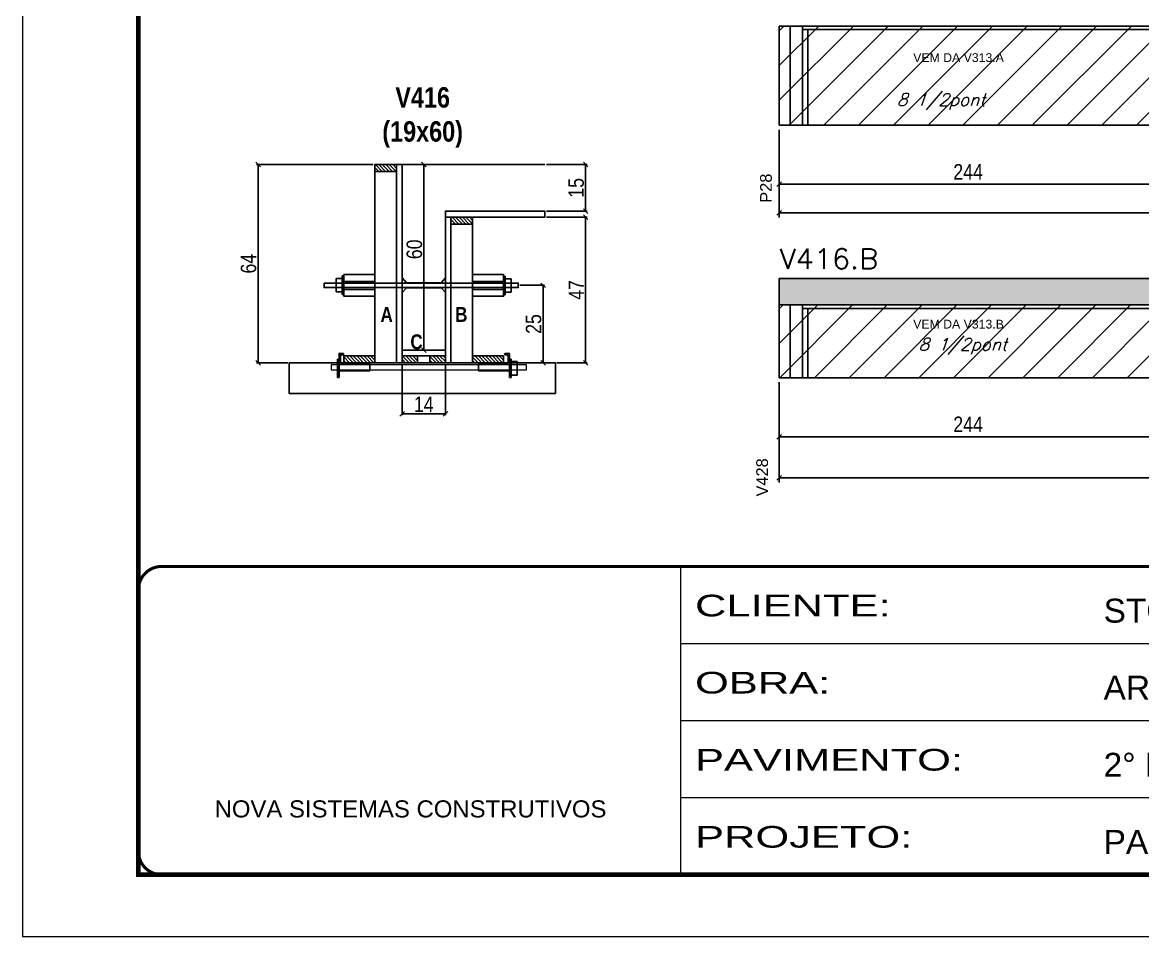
# Model space of a CAD drawing. Extents: x -3394 to 16474, y -5031 to 14397.
# Drawn here: x 4272 to 4996, y 9901 to 10492 of the extents above; entities that cross this region are included whole.
import ezdxf

# ---------------------------------------------------------------- set-up
doc = ezdxf.new("R2010")
doc.units = 0
doc.linetypes.add('CONTINUO', pattern=[0])
doc.linetypes.add('DASHED', pattern=[0.75, 0.5, -0.25])
doc.layers.get('0').update_dxf_attribs({"linetype": 'CONTINUOUS'})
doc.layers.get('Defpoints').update_dxf_attribs({"linetype": 'CONTINUOUS'})
for name, color, linetype in [('1HACHURA MADEIRAS', 1, 'CONTINUOUS'), ('barrote', 251, 'CONTINUOUS'), ('COTA', 241, 'CONTINUOUS'), ('detalhes', 4, 'CONTINUOUS'), ('NOMENCLATURA', 7, 'CONTINUOUS'), ('Painéis', 200, 'CONTINUOUS'), ('presilha', 1, 'CONTINUOUS'), ('SARR_2.2x10', 60, 'CONTINUOUS'), ('SARR_2.2x7', 40, 'CONTINUOUS'), ('SARR_3.5x7', 81, 'CONTINUOUS'), ('texto', 7, 'CONTINUOUS'), ('Tubo de PVC', 51, 'CONTINUOUS')]:
    doc.layers.add(name, color=color, linetype=linetype)
for name, color, linetype, lineweight in [('CONCRETO', 251, 'CONTINUOUS', 25), ('Folhas', 255, 'CONTINUOUS', 9), ('REAPROVEITAMENTO', 251, 'CONTINUOUS', 9), ('SARRAFO DE PRESSAO', 251, 'DASHED', 9), ('SCO-___-LAJ', 2, 'CONTINUOUS', 0), ('Texto Seção', 7, 'CONTINUOUS', 15)]:
    doc.layers.add(name, color=color, linetype=linetype, lineweight=lineweight)
doc.styles.add('ARIAL', font='arial.ttf')
doc.styles.add('COTA TECNICA', font='techl___.ttf', dxfattribs={"height": 10})
doc.styles.add('COTA TECNICA 2X', font='techl___.ttf', dxfattribs={"height": 10})
doc.styles.add('REGUA-120', font='ROMANS.shx', dxfattribs={"height": 15})
doc.styles.add('ROMANS', font='romans.shx')
doc.styles.add('TECNICA', font='techb___.ttf', dxfattribs={"height": 10})
doc.styles.add('Tecnologia', font='')
doc.styles.get('Tecnologia').set_extended_font_data('Forgotten Futurist')
doc.dimstyles.new('PAINEL', dxfattribs={"dimtxt": 10, "dimasz": 3, "dimexe": 3, "dimexo": 3, "dimgap": 3, "dimtad": 1, "dimdec": 1, "dimzin": 12, "dimdsep": 46, "dimtxsty": 'COTA TECNICA', "dimblk1": 'OBLIQUE', "dimblk2": 'OBLIQUE', "dimsah": 1, "dimcen": 0.9, "dimclrd": 4, "dimclre": 4, "dimclrt": 240, "dimadec": 1, "dimazin": 3, "dimtfac": 1, "dimtdec": 1, "dimtmove": 0, "dimatfit": 3, "dimfxl": 1, "dimtolj": 1, "dimtzin": 12, "dimarcsym": 0})
doc.dimstyles.new('SECAO', dxfattribs={"dimscale": 0.333333, "dimtxt": 5, "dimasz": 9, "dimexe": 3, "dimexo": 3, "dimgap": 3, "dimtad": 1, "dimdec": 1, "dimlfac": 0.5, "dimzin": 12, "dimdsep": 46, "dimtxsty": 'COTA TECNICA 2X', "dimblk1": 'OBLIQUE', "dimblk2": 'OBLIQUE', "dimsah": 1, "dimcen": 0.9, "dimclrd": 4, "dimclre": 4, "dimclrt": 240, "dimadec": 1, "dimazin": 3, "dimtfac": 1, "dimtdec": 1, "dimtmove": 0, "dimatfit": 3, "dimfxl": 1, "dimtolj": 1, "dimtzin": 12, "dimarcsym": 0})

# ---------------------------------------------------------------- blocks, each defined once
blk = doc.blocks.new('9999999999')
at = {"color": 30, "linetype": 'CONTINUO'}
for p, q in [((98564.56, 34230.21), (98564.56, 34429.45)), ((98564.56, 34379.64), (99583.98, 34379.64)), ((98564.56, 34329.83), (99487.98, 34329.83)), ((98564.56, 34280.02), (99487.98, 34280.02))]:
    blk.add_line(p, q, dxfattribs=at)
at = {"color": 30, "linetype": 'CONTINUO', "const_width": 2}
blk.add_lwpolyline([(99583.98, 34230.21), (99583.98, 34414.45, 0.414214), (99568.98, 34429.45), (98228.98, 34429.45, 0.414214), (98213.98, 34414.45), (98213.98, 34245.21, 0.414214), (98228.98, 34230.21), (99583.98, 34230.21)], format="xyb", dxfattribs=at)
at = {"layer": 'Folhas'}
blk.add_lwpolyline([(98138.98, 34190.21), (99623.98, 34190.21), (99623.98, 35240.21), (98138.98, 35240.21)], close=True, dxfattribs=at)
at = {"layer": 'Folhas', "color": 30, "const_width": 3}
blk.add_lwpolyline([(98213.98, 34230.21), (99583.98, 34230.21), (99583.98, 35200.21), (98213.98, 35200.21)], close=True, dxfattribs=at)
at = {"color": 7, "linetype": 'Continuous', "ltscale": 5, "style": 'ARIAL'}
for s, height, p in [('STOG', 15.483, (98837.68, 34393.13)), ('ARRAIA', 15.483, (98837.68, 34343.32)), ('2° PAVIMENTO', 15.4829, (98837.68, 34293.51)), ('NOVA SISTEMAS CONSTRUTIVOS', 11.0592, (98263.19, 34267.21)), ('PAINÉIS DE LAT. VIGAS', 15.4829, (98837.68, 34243.7))]:
    blk.add_text(s, height=height, dxfattribs=at).set_placement(p)
at = {"layer": 'Folhas', "color": 7, "style": 'Tecnologia', "width": 1.5}
for s, p in [('CLIENTE:', (98573.65, 34397.17)), ('OBRA:', (98573.65, 34347.31)), ('PAVIMENTO:', (98573.65, 34297.5)), ('PROJETO:', (98573.65, 34247.69))]:
    blk.add_text(s, height=14, dxfattribs=at).set_placement(p)
blk = doc.blocks.new('_Oblique')
at = {"color": 0, "linetype": 'ByBlock', "lineweight": -2}
blk.add_line((-0.5, -0.5), (0.5, 0.5), dxfattribs=at)
blk = doc.blocks.new('*D434')
at = {"layer": 'COTA', "color": 4, "lineweight": -2, "transparency": 16777216}
for p, q in [((4517.55, 10270.76), (4517.55, 10237.8)), ((4545.55, 10270.76), (4545.55, 10237.8)), ((4517.55, 10238.8), (4545.55, 10238.8))]:
    blk.add_line(p, q, dxfattribs=at)
at = {"layer": 'Defpoints', "color": 0, "transparency": 16777216}
for p in [(4517.55, 10271.76), (4545.55, 10271.76), (4545.55, 10238.8)]:
    blk.add_point(p, dxfattribs=at)
at = {"layer": 'COTA', "color": 4, "lineweight": -2, "transparency": 16777216, "xscale": 3, "yscale": 3, "zscale": 3, "rotation": 180}
blk.add_blockref('_Oblique', (4517.55, 10238.8), dxfattribs=at)
at = {"layer": 'COTA', "color": 4, "lineweight": -2, "transparency": 16777216, "xscale": 3, "yscale": 3, "zscale": 3}
blk.add_blockref('_Oblique', (4545.55, 10238.8), dxfattribs=at)
at = {"layer": 'COTA', "color": 240, "transparency": 16777216, "insert": (4531.55, 10244.88), "char_height": 10, "attachment_point": 5, "style": 'COTA TECNICA 2X'}
blk.add_mtext('\\A1;14', dxfattribs=at)
blk = doc.blocks.new('PRESILHA METÁLICA 1')
at = {"layer": 'presilha'}
for p, q in [((0, 13), (6, 13)), ((0, 13), (0, 0)), ((6, 15.5), (7.5, 15.5)), ((6, -2.5), (6, 15.5)), ((6, 13), (6, 0)), ((7.5, 10.6), (7.5, 19.9)), ((7.5, 15.5), (7.5, -2.5)), ((12, 21), (8.6, 21)), ((9, 11.6), (9, 18.9)), ((12, 19.5), (9.6, 19.5)), ((37.5, 11), (9.6, 11)), ((12, 21), (12, 19.5)), ((37.5, 11), (37.5, 4.1)), ((6, 0), (0, 0)), ((37.5, 4.1), (7.5, 4.1)), ((7.5, -2.5), (6, -2.5))]:
    blk.add_line(p, q, dxfattribs=at)
for centre, radius, start, end in [((8.6, 19.9), 1.14, 90, 180), ((9.6, 18.9), 0.57, 90, 180), ((9.6, 11.6), 0.57, 180, 270)]:
    blk.add_arc(centre, radius, start, end, dxfattribs=at)
blk = doc.blocks.new('PRESILHA METÁLICA 2')
at = {"layer": 'presilha'}
for p, q in [((-5.2, 23.5), (-5.2, 22)), ((-5.2, 23.5), (-1.9, 23.5)), ((-5.2, 22), (-2.8, 22)), ((-0.8, 14.6), (-0.8, 22.4)), ((-30.8, 13.5), (-30.8, 6.6)), ((-30.8, 13.5), (-2.8, 13.5)), ((-2.2, 14.1), (-2.2, 21.4)), ((0.8, 18), (-0.8, 18)), ((-0.8, 18), (-0.8, 0)), ((0.8, 0), (0.8, 18)), ((-30.8, 6.6), (-0.8, 6.6)), ((-0.8, 0), (0.8, 0))]:
    blk.add_line(p, q, dxfattribs=at)
for centre, radius, start, end in [((-2.8, 21.4), 0.57, 0, 90), ((-1.9, 22.4), 1.14, 0, 90), ((-2.8, 14.1), 0.57, 270, 0)]:
    blk.add_arc(centre, radius, start, end, dxfattribs=at)
blk = doc.blocks.new('*D435')
at = {"layer": 'COTA', "color": 4, "lineweight": -2, "transparency": 16777216}
for p, q in [((4610.85, 10365.76), (4637.2, 10365.76)), ((4636.2, 10365.76), (4636.2, 10271.76)), ((4617.61, 10271.76), (4637.2, 10271.76))]:
    blk.add_line(p, q, dxfattribs=at)
at = {"layer": 'Defpoints', "color": 0, "transparency": 16777216}
for p in [(4609.85, 10365.76), (4616.61, 10271.76), (4636.2, 10271.76)]:
    blk.add_point(p, dxfattribs=at)
at = {"layer": 'COTA', "color": 4, "lineweight": -2, "transparency": 16777216, "xscale": 3, "yscale": 3, "zscale": 3}
for p, rotation in [((4636.2, 10365.76), 90), ((4636.2, 10271.76), 270)]:
    blk.add_blockref('_Oblique', p, dxfattribs=dict(at, rotation=rotation))
at = {"layer": 'COTA', "color": 240, "transparency": 16777216, "insert": (4630.13, 10318.76), "char_height": 10, "attachment_point": 5, "rotation": 90, "style": 'COTA TECNICA 2X'}
blk.add_mtext('\\A1;47', dxfattribs=at)
blk = doc.blocks.new('*D436')
at = {"layer": 'COTA', "color": 4, "lineweight": -2, "transparency": 16777216}
for p, q in [((4518.55, 10399.76), (4532.63, 10399.76)), ((4531.63, 10279.76), (4531.63, 10399.76)), ((4525.97, 10279.76), (4532.63, 10279.76))]:
    blk.add_line(p, q, dxfattribs=at)
at = {"layer": 'Defpoints', "color": 0, "transparency": 16777216}
for p in [(4517.55, 10399.76), (4531.63, 10399.76), (4524.97, 10279.76)]:
    blk.add_point(p, dxfattribs=at)
at = {"layer": 'COTA', "color": 4, "lineweight": -2, "transparency": 16777216, "xscale": 3, "yscale": 3, "zscale": 3}
for p, rotation in [((4531.63, 10399.76), 90), ((4531.63, 10279.76), 270)]:
    blk.add_blockref('_Oblique', p, dxfattribs=dict(at, rotation=rotation))
at = {"layer": 'COTA', "color": 240, "transparency": 16777216, "insert": (4525.53, 10345.03), "char_height": 10, "attachment_point": 5, "rotation": 90, "style": 'COTA TECNICA 2X'}
blk.add_mtext('\\A1;60', dxfattribs=at)
blk = doc.blocks.new('*D437')
at = {"layer": 'COTA', "color": 4, "lineweight": -2, "transparency": 16777216}
for p, q in [((4610.85, 10399.76), (4637.2, 10399.76)), ((4636.2, 10369.76), (4636.2, 10399.76)), ((4610.85, 10369.76), (4637.2, 10369.76))]:
    blk.add_line(p, q, dxfattribs=at)
at = {"layer": 'Defpoints', "color": 0, "transparency": 16777216}
for p in [(4609.85, 10399.76), (4636.2, 10399.76), (4609.85, 10369.76)]:
    blk.add_point(p, dxfattribs=at)
at = {"layer": 'COTA', "color": 4, "lineweight": -2, "transparency": 16777216, "xscale": 3, "yscale": 3, "zscale": 3}
for p, rotation in [((4636.2, 10399.76), 90), ((4636.2, 10369.76), 270)]:
    blk.add_blockref('_Oblique', p, dxfattribs=dict(at, rotation=rotation))
at = {"layer": 'COTA', "color": 240, "transparency": 16777216, "insert": (4630.09, 10384.76), "char_height": 10, "attachment_point": 5, "rotation": 90, "style": 'COTA TECNICA 2X'}
blk.add_mtext('\\A1;15', dxfattribs=at)
blk = doc.blocks.new('*D438')
at = {"layer": 'COTA', "color": 4, "lineweight": -2, "transparency": 16777216}
for p, q in [((4498.95, 10399.76), (4423.48, 10399.76)), ((4424.48, 10271.76), (4424.48, 10399.76)), ((4443.69, 10271.76), (4423.48, 10271.76))]:
    blk.add_line(p, q, dxfattribs=at)
at = {"layer": 'Defpoints', "color": 0, "transparency": 16777216}
for p in [(4424.48, 10399.76), (4499.95, 10399.76), (4444.69, 10271.76)]:
    blk.add_point(p, dxfattribs=at)
at = {"layer": 'COTA', "color": 4, "lineweight": -2, "transparency": 16777216, "xscale": 3, "yscale": 3, "zscale": 3}
for p, rotation in [((4424.48, 10399.76), 90), ((4424.48, 10271.76), 270)]:
    blk.add_blockref('_Oblique', p, dxfattribs=dict(at, rotation=rotation))
at = {"layer": 'COTA', "color": 240, "transparency": 16777216, "insert": (4418.38, 10335.76), "char_height": 10, "attachment_point": 5, "rotation": 90, "style": 'COTA TECNICA 2X'}
blk.add_mtext('\\A1;64', dxfattribs=at)
blk = doc.blocks.new('*D439')
at = {"layer": 'COTA', "color": 4, "lineweight": -2, "transparency": 16777216}
for p, q in [((4593.63, 10321.76), (4609.69, 10321.76)), ((4608.69, 10271.76), (4608.69, 10321.76)), ((4584.15, 10271.76), (4609.69, 10271.76))]:
    blk.add_line(p, q, dxfattribs=at)
at = {"layer": 'Defpoints', "color": 0, "transparency": 16777216}
for p in [(4592.63, 10321.76), (4608.69, 10321.76), (4583.15, 10271.76)]:
    blk.add_point(p, dxfattribs=at)
at = {"layer": 'COTA', "color": 4, "lineweight": -2, "transparency": 16777216, "xscale": 3, "yscale": 3, "zscale": 3}
for p, rotation in [((4608.69, 10321.76), 90), ((4608.69, 10271.76), 270)]:
    blk.add_blockref('_Oblique', p, dxfattribs=dict(at, rotation=rotation))
at = {"layer": 'COTA', "color": 240, "transparency": 16777216, "insert": (4602.58, 10296.76), "char_height": 10, "attachment_point": 5, "rotation": 90, "style": 'COTA TECNICA 2X'}
blk.add_mtext('\\A1;25', dxfattribs=at)
blk = doc.blocks.new('*D441')
at = {"layer": 'COTA', "color": 4, "linetype": 'ByBlock', "lineweight": -2, "transparency": 16777216}
for p, q in [((4761.35, 10422.25), (4761.35, 10384.06)), ((5005.35, 10422.25), (5005.35, 10384.06)), ((4761.35, 10387.06), (5005.35, 10387.06))]:
    blk.add_line(p, q, dxfattribs=at)
at = {"layer": 'Defpoints', "color": 0, "linetype": 'ByBlock', "transparency": 16777216}
for p in [(4761.35, 10425.25), (5005.35, 10425.25), (5005.35, 10387.06)]:
    blk.add_point(p, dxfattribs=at)
at = {"layer": 'COTA', "color": 4, "linetype": 'ByBlock', "lineweight": -2, "transparency": 16777216, "xscale": 3, "yscale": 3, "zscale": 3, "rotation": 180}
blk.add_blockref('_Oblique', (4761.35, 10387.06), dxfattribs=at)
at = {"layer": 'COTA', "color": 4, "linetype": 'ByBlock', "lineweight": -2, "transparency": 16777216, "xscale": 3, "yscale": 3, "zscale": 3}
blk.add_blockref('_Oblique', (5005.35, 10387.06), dxfattribs=at)
at = {"layer": 'COTA', "color": 240, "linetype": 'ByBlock', "transparency": 16777216, "insert": (4883.35, 10395.13), "char_height": 10, "attachment_point": 5, "style": 'COTA TECNICA'}
blk.add_mtext('\\A1;244', dxfattribs=at)
blk = doc.blocks.new('*D443')
at = {"layer": 'COTA', "color": 4, "linetype": 'ByBlock', "lineweight": -2, "transparency": 16777216}
for p, q in [((4761.35, 10422.25), (4761.35, 10365.66)), ((5479.35, 10422.25), (5479.35, 10365.66)), ((4761.35, 10368.66), (5479.35, 10368.66))]:
    blk.add_line(p, q, dxfattribs=at)
at = {"layer": 'Defpoints', "color": 0, "linetype": 'ByBlock', "transparency": 16777216}
for p in [(4761.35, 10425.25), (5479.35, 10425.25), (5479.35, 10368.66)]:
    blk.add_point(p, dxfattribs=at)
at = {"layer": 'COTA', "color": 4, "linetype": 'ByBlock', "lineweight": -2, "transparency": 16777216, "xscale": 3, "yscale": 3, "zscale": 3, "rotation": 180}
blk.add_blockref('_Oblique', (4761.35, 10368.66), dxfattribs=at)
at = {"layer": 'COTA', "color": 4, "linetype": 'ByBlock', "lineweight": -2, "transparency": 16777216, "xscale": 3, "yscale": 3, "zscale": 3}
blk.add_blockref('_Oblique', (5479.35, 10368.66), dxfattribs=at)
at = {"layer": 'COTA', "color": 240, "linetype": 'ByBlock', "transparency": 16777216, "insert": (5134.35, 10376.75), "char_height": 10, "attachment_point": 5, "style": 'COTA TECNICA'}
blk.add_mtext('\\A1;718', dxfattribs=at)
blk = doc.blocks.new('*D453')
at = {"layer": 'COTA', "color": 4, "linetype": 'ByBlock', "lineweight": -2, "transparency": 16777216}
for p, q in [((4761.35, 10259.07), (4761.35, 10220.88)), ((5005.35, 10259.07), (5005.35, 10220.88)), ((4761.35, 10223.88), (5005.35, 10223.88))]:
    blk.add_line(p, q, dxfattribs=at)
at = {"layer": 'Defpoints', "color": 0, "linetype": 'ByBlock', "transparency": 16777216}
for p in [(4761.35, 10262.07), (5005.35, 10262.07), (5005.35, 10223.88)]:
    blk.add_point(p, dxfattribs=at)
at = {"layer": 'COTA', "color": 4, "linetype": 'ByBlock', "lineweight": -2, "transparency": 16777216, "xscale": 3, "yscale": 3, "zscale": 3, "rotation": 180}
blk.add_blockref('_Oblique', (4761.35, 10223.88), dxfattribs=at)
at = {"layer": 'COTA', "color": 4, "linetype": 'ByBlock', "lineweight": -2, "transparency": 16777216, "xscale": 3, "yscale": 3, "zscale": 3}
blk.add_blockref('_Oblique', (5005.35, 10223.88), dxfattribs=at)
at = {"layer": 'COTA', "color": 240, "linetype": 'ByBlock', "transparency": 16777216, "insert": (4883.35, 10231.95), "char_height": 10, "attachment_point": 5, "style": 'COTA TECNICA'}
blk.add_mtext('\\A1;244', dxfattribs=at)
blk = doc.blocks.new('*D455')
at = {"layer": 'COTA', "color": 4, "linetype": 'ByBlock', "lineweight": -2, "transparency": 16777216}
for p, q in [((4761.35, 10259.07), (4761.35, 10194.38)), ((5403.95, 10259.07), (5403.95, 10194.38)), ((4761.35, 10197.38), (5403.95, 10197.38))]:
    blk.add_line(p, q, dxfattribs=at)
at = {"layer": 'Defpoints', "color": 0, "linetype": 'ByBlock', "transparency": 16777216}
for p in [(4761.35, 10262.07), (5403.95, 10262.07), (5403.95, 10197.38)]:
    blk.add_point(p, dxfattribs=at)
at = {"layer": 'COTA', "color": 4, "linetype": 'ByBlock', "lineweight": -2, "transparency": 16777216, "xscale": 3, "yscale": 3, "zscale": 3, "rotation": 180}
blk.add_blockref('_Oblique', (4761.35, 10197.38), dxfattribs=at)
at = {"layer": 'COTA', "color": 4, "linetype": 'ByBlock', "lineweight": -2, "transparency": 16777216, "xscale": 3, "yscale": 3, "zscale": 3}
blk.add_blockref('_Oblique', (5403.95, 10197.38), dxfattribs=at)
at = {"layer": 'COTA', "color": 240, "linetype": 'ByBlock', "transparency": 16777216, "insert": (5082.65, 10205.48), "char_height": 10, "attachment_point": 5, "style": 'COTA TECNICA'}
blk.add_mtext('\\A1;642.6', dxfattribs=at)

msp = doc.modelspace()

# ---------------------------------------------------------------- hatches: boundary and pattern name
at = {"layer": 'COTA', "linetype": 'Continuous'}
h = msp.add_hatch(dxfattribs=at)
h.set_pattern_fill('AR-CONC', color=256, scale=0.05)
h.paths.add_polyline_path([(5403.95, 10309.07), (5403.95, 10326.07), (4761.35, 10326.07), (4761.35, 10309.07)])
at = {"layer": 'REAPROVEITAMENTO', "linetype": 'Continuous'}
h = msp.add_hatch(dxfattribs=at)
h.set_pattern_fill('ANSI31', color=256, scale=5)
h.paths.add_polyline_path([(5005.35, 10425.25), (5005.35, 10489.25), (4761.35, 10489.25), (4761.35, 10425.25)])
h = msp.add_hatch(dxfattribs=at)
h.set_pattern_fill('ANSI31', color=256, scale=5)
h.paths.add_polyline_path([(5005.35, 10262.07), (5005.35, 10309.07), (4761.35, 10309.07), (4761.35, 10262.07)])
at = {"layer": 'SARR_2.2x10'}
h = msp.add_hatch(dxfattribs=at)
h.set_pattern_fill('ANSI31', color=256, scale=0.5, angle=90)
h.set_pattern_definition([(135, (37679.1681, -113240.4086), (-1.122532015, -1.122532015), [])])
h.paths.add_polyline_path([(4499.95, 10276.16), (4499.95, 10271.76), (4479.95, 10271.76), (4479.95, 10276.16)])
h = msp.add_hatch(dxfattribs=at)
h.set_pattern_fill('ANSI31', color=256, scale=0.5, angle=90)
h.set_pattern_definition([(135, (37575.9681, -113240.4086), (-1.122532015, -1.122532015), [])])
h.paths.add_polyline_path([(4583.15, 10276.16), (4583.15, 10271.76), (4563.15, 10271.76), (4563.15, 10276.16)])
at = {"layer": 'SARR_2.2x7'}
h = msp.add_hatch(dxfattribs=at)
h.set_pattern_fill('ANSI31', color=256, scale=0.5, angle=90)
h.set_pattern_definition([(135, (37569.9681, -113116.8086), (-1.122532015, -1.122532015), [])])
h.paths.add_polyline_path([(4513.95, 10399.76), (4513.95, 10395.36), (4499.95, 10395.36), (4499.95, 10399.76)])
h = msp.add_hatch(dxfattribs=at)
h.set_pattern_fill('ANSI31', color=256, scale=0.5, angle=90)
h.set_pattern_definition([(135, (37520.7681, -113150.8086), (-1.122532015, -1.122532015), [])])
h.paths.add_polyline_path([(4563.15, 10365.76), (4563.15, 10361.36), (4549.15, 10361.36), (4549.15, 10365.76)])
h = msp.add_hatch(dxfattribs=at)
h.set_pattern_fill('ANSI31', color=256, scale=0.5, angle=90)
h.set_pattern_definition([(135, (37717.5681, -113240.4086), (-1.122532015, -1.122532015), [])])
h.paths.add_polyline_path([(4527.55, 10276.16), (4527.55, 10271.76), (4517.55, 10271.76), (4517.55, 10276.16)])
h = msp.add_hatch(dxfattribs=at)
h.set_pattern_fill('ANSI31', color=256, scale=0.5, angle=90)
h.set_pattern_definition([(135, (37703.5681, -113240.4086), (-1.122532015, -1.122532015), [])])
h.paths.add_polyline_path([(4545.55, 10276.16), (4545.55, 10271.76), (4535.55, 10271.76), (4535.55, 10276.16)])

# ---------------------------------------------------------------- linework, layer by layer
at = {"layer": '1HACHURA MADEIRAS'}
for points in [[(4499.95, 10328.67), (4479.95, 10328.67), (4479.95, 10324.27), (4499.95, 10324.27)], [(4499.95, 10319.07), (4479.95, 10319.07), (4479.95, 10314.67), (4499.95, 10314.67)]]:
    msp.add_lwpolyline(points, close=True, dxfattribs=at)
at = {"layer": '1HACHURA MADEIRAS', "elevation": 0}
for points in [[(4583.15, 10328.67), (4563.15, 10328.67), (4563.15, 10324.27), (4583.15, 10324.27)], [(4583.15, 10319.07), (4563.15, 10319.07), (4563.15, 10314.67), (4583.15, 10314.67)]]:
    msp.add_lwpolyline(points, close=True, dxfattribs=at)
at = {"layer": 'barrote', "elevation": 0}
msp.add_lwpolyline([(4616.61, 10251.76), (4444.69, 10251.76), (4444.69, 10271.76), (4616.61, 10271.76)], close=True, dxfattribs=at)
at = {"layer": 'CONCRETO', "linetype": 'Continuous'}
msp.add_line((4517.55, 10399.76), (4609.85, 10399.76), dxfattribs=at)
at = {"layer": 'COTA', "linetype": 'ByBlock'}
for p, q in [((4761.35, 10326.07), (5403.95, 10326.07)), ((4761.35, 10309.07), (4761.35, 10326.07))]:
    msp.add_line(p, q, dxfattribs=at)
at = {"layer": 'detalhes', "color": 250}
msp.add_line((4616.61, 10251.76), (4616.61, 10271.76), dxfattribs=at)
at = {"layer": 'Painéis', "linetype": 'ByBlock'}
for p, q in [((4761.35, 10489.25), (5468.35, 10489.25)), ((4761.35, 10425.25), (4761.35, 10489.25)), ((4761.35, 10425.25), (5479.35, 10425.25)), ((4761.35, 10309.07), (5403.95, 10309.07)), ((4761.35, 10262.07), (4761.35, 10309.07)), ((4761.35, 10262.07), (5403.95, 10262.07))]:
    msp.add_line(p, q, dxfattribs=at)
at = {"layer": 'Painéis', "linetype": 'Continuous'}
msp.add_line((4609.85, 10365.76), (4609.85, 10369.76), dxfattribs=at)
at = {"layer": 'Painéis', "linetype": 'Continuous', "elevation": 0}
for points in [[(4513.95, 10271.76), (4513.95, 10399.76), (4517.55, 10399.76), (4517.55, 10271.76)], [(4549.15, 10271.76), (4549.15, 10365.76), (4545.55, 10365.76), (4545.55, 10271.76)], [(4517.55, 10279.76), (4545.55, 10279.76), (4545.55, 10276.16), (4517.55, 10276.16)]]:
    msp.add_lwpolyline(points, close=True, dxfattribs=at)
msp.add_lwpolyline([(4609.85, 10365.76), (4545.55, 10365.76), (4545.55, 10369.76), (4609.85, 10369.76)], dxfattribs=at)
at = {"layer": 'presilha'}
for p, q in [((4474.95, 10326.19), (4478.95, 10326.19)), ((4474.95, 10326.19), (4474.95, 10317.53)), ((4478.95, 10327.86), (4479.95, 10327.86)), ((4478.95, 10315.86), (4478.95, 10327.86)), ((4478.95, 10326.19), (4478.95, 10317.53)), ((4479.95, 10327.86), (4479.95, 10315.86)), ((4584.15, 10327.67, 0), (4583.15, 10327.67, 0)), ((4583.15, 10327.67, 0), (4583.15, 10315.67, 0)), ((4584.15, 10315.67, 0), (4584.15, 10327.67, 0)), ((4588.15, 10326, 0), (4584.15, 10326, 0)), ((4584.15, 10326, 0), (4584.15, 10317.34, 0)), ((4588.15, 10326, 0), (4588.15, 10317.34, 0)), ((4478.95, 10317.53), (4474.95, 10317.53)), ((4479.95, 10315.86), (4478.95, 10315.86)), ((4583.15, 10315.67, 0), (4584.15, 10315.67, 0)), ((4584.15, 10317.34, 0), (4588.15, 10317.34, 0))]:
    msp.add_line(p, q, dxfattribs=at)
msp.add_lwpolyline([(4467.17, 10323.26), (4592.63, 10323.26), (4592.63, 10320.26), (4467.17, 10320.26)], close=True, dxfattribs=at)
at = {"layer": 'SARR_2.2x10', "elevation": 0}
for points in [[(4499.95, 10276.16), (4479.95, 10276.16), (4479.95, 10271.76), (4499.95, 10271.76)], [(4583.15, 10276.16), (4563.15, 10276.16), (4563.15, 10271.76), (4583.15, 10271.76)]]:
    msp.add_lwpolyline(points, close=True, dxfattribs=at)
at = {"layer": 'SARR_2.2x7', "linetype": 'Continuous'}
for p, q in [((4768.35, 10425.25), (4768.35, 10489.25)), ((4776.35, 10487.05), (5005.35, 10487.05)), ((4768.35, 10262.07), (4768.35, 10309.07)), ((4776.35, 10306.87), (5005.35, 10306.87))]:
    msp.add_line(p, q, dxfattribs=at)
at = {"layer": 'SARR_2.2x7', "elevation": 0}
for points in [[(4499.95, 10399.76), (4513.95, 10399.76), (4513.95, 10395.36), (4499.95, 10395.36)], [(4549.15, 10365.76), (4563.15, 10365.76), (4563.15, 10361.36), (4549.15, 10361.36)], [(4527.55, 10276.16), (4517.55, 10276.16), (4517.55, 10271.76), (4527.55, 10271.76)], [(4545.55, 10276.16), (4535.55, 10276.16), (4535.55, 10271.76), (4545.55, 10271.76)]]:
    msp.add_lwpolyline(points, close=True, dxfattribs=at)
at = {"layer": 'SARR_3.5x7'}
for p, q in [((4776.35, 10489.25), (4776.35, 10425.25)), ((4779.85, 10487.05), (4779.85, 10425.25)), ((4776.35, 10425.25), (4779.85, 10425.25)), ((4776.35, 10309.07), (4776.35, 10262.07)), ((4779.85, 10306.87), (4779.85, 10262.07)), ((4776.35, 10262.07), (4779.85, 10262.07))]:
    msp.add_line(p, q, dxfattribs=at)
at = {"layer": 'SARR_3.5x7', "elevation": 0}
for points in [[(4513.95, 10395.36), (4499.95, 10395.36), (4499.95, 10271.76), (4513.95, 10271.76)], [(4563.15, 10361.36), (4549.15, 10361.36), (4549.15, 10271.76), (4563.15, 10271.76)]]:
    msp.add_lwpolyline(points, close=True, dxfattribs=at)
at = {"layer": 'SCO-___-LAJ', "color": 1, "elevation": 0}
msp.add_lwpolyline([(4598, 10270.43), (4471.84, 10270.43), (4471.84, 10267.23), (4598, 10267.23)], close=True, dxfattribs=at)
at = {"layer": 'Tubo de PVC'}
msp.add_lwpolyline([(4545.55, 10326.5), (4545.55, 10317.02), (4542.75, 10320.17), (4520.35, 10320.17), (4517.55, 10317.02), (4517.55, 10326.5), (4520.35, 10323.35), (4542.75, 10323.35)], close=True, dxfattribs=at)

# ---------------------------------------------------------------- block references
at = {"layer": 'presilha', "xscale": -0.6666666666666666, "yscale": 0.6666666666666666, "zscale": 0.6666666666666666}
for name, p in [('PRESILHA METÁLICA 2', (4476.27, 10262.13)), ('PRESILHA METÁLICA 1', (4592.02, 10263.79))]:
    msp.add_blockref(name, p, dxfattribs=at)
at = {"layer": 'SARRAFO DE PRESSAO', "color": 6, "linetype": 'ByBlock'}
msp.add_blockref('9999999999', (-93866.77, -24289.38), dxfattribs=at)

# ---------------------------------------------------------------- texts
at = {"layer": 'detalhes', "style": 'TECNICA'}
for s, p in [('A', (4503.62, 10298.14)), ('B', (4551.89, 10298.14)), ('C', (4522.92, 10280.47))]:
    msp.add_text(s, height=9.6, dxfattribs=at).set_placement(p)
at = {"layer": 'NOMENCLATURA', "linetype": 'Continuous', "style": 'ARIAL'}
for s, p in [('VEM DA V313.A', (4847.87, 10466.1)), ('VEM DA V313.B', (4847.87, 10293.84))]:
    msp.add_text(s, height=5.6753, dxfattribs=at).set_placement(p)
for s, p in [('P28', (4756.48, 10375.15)), ('V428', (4753.99, 10185.29))]:
    msp.add_text(s, height=7.567, rotation=90, dxfattribs=at).set_placement(p)
at = {"layer": 'NOMENCLATURA', "insert": (4530.86, 10449.83), "char_height": 13.2, "attachment_point": 2, "style": 'TECNICA'}
msp.add_mtext_dynamic_manual_height_columns('V416\\P(19x60)', width=13.2, gutter_width=1, heights=[0], dxfattribs=at)
at = {"layer": 'texto', "color": 2, "char_height": 8, "attachment_point": 5, "style": 'ROMANS'}
for insert in [(4865.85, 10440.47), (4879.85, 10282.29)]:
    msp.add_mtext('{\\Q19;\\C256;8 1/2pont}', dxfattribs=dict(at, insert=insert))
at = {"layer": 'Texto Seção', "style": 'REGUA-120', "width": 1.05}
msp.add_text('V416.B', height=13, dxfattribs=at).set_placement((4761.48, 10332.42))

# ---------------------------------------------------------------- dimensions: what is measured, and where the dimension line sits
at = {"layer": 'COTA', "linetype": 'ByBlock'}
for base, p1, p2, picture, middle in [((5005.35, 10387.06), (4761.35, 10425.25), (5005.35, 10425.25), '*D441', (4883.35, 10395.13)), ((5005.35, 10223.88), (4761.35, 10262.07), (5005.35, 10262.07), '*D453', (4883.35, 10231.95)), ((5403.95, 10197.38), (4761.35, 10262.07), (5403.95, 10262.07), '*D455', (5082.65, 10205.48))]:
    dim = msp.add_linear_dim(base=base, p1=p1, p2=p2, dimstyle='PAINEL', dxfattribs=at)
    dim.commit()
    dim.dimension.update_dxf_attribs({"geometry": picture, "text_midpoint": middle})
dim = msp.add_linear_dim(base=(5479.35, 10368.66), p1=(4761.35, 10425.25), p2=(5479.35, 10425.25), dimstyle='PAINEL', dxfattribs=at)
dim.commit()
dim.dimension.update_dxf_attribs({"geometry": '*D443', "text_midpoint": (5134.35, 10368.66), "dimtype": 160})
at = {"layer": 'COTA'}
for base, p1, p2, angle, picture, middle in [((4424.48, 10399.76), (4444.69, 10271.76), (4499.95, 10399.76), 90, '*D438', (4424.48, 10335.76)), ((4531.63, 10399.76), (4524.97, 10279.76), (4517.55, 10399.76), 90, '*D436', (4531.63, 10345.03)), ((4636.2, 10399.76), (4609.85, 10369.76), (4609.85, 10399.76), 90, '*D437', (4636.2, 10384.76)), ((4545.55, 10238.8), (4517.55, 10271.76), (4545.55, 10271.76), 0, '*D434', (4531.55, 10238.8))]:
    dim = msp.add_linear_dim(base=base, p1=p1, p2=p2, angle=angle, dimstyle='SECAO', dxfattribs=at)
    dim.commit()
    dim.dimension.update_dxf_attribs({"geometry": picture, "text_midpoint": middle, "dimtype": 160})
for base, p1, p2, picture, middle in [((4636.2, 10271.76), (4609.85, 10365.76), (4616.61, 10271.76), '*D435', (4630.13, 10318.76)), ((4608.69, 10321.76), (4583.15, 10271.76), (4592.63, 10321.76), '*D439', (4602.58, 10296.76))]:
    dim = msp.add_linear_dim(base=base, p1=p1, p2=p2, angle=90, dimstyle='SECAO', dxfattribs=at)
    dim.commit()
    dim.dimension.update_dxf_attribs({"geometry": picture, "text_midpoint": middle})

doc.saveas('drawing.dxf')
